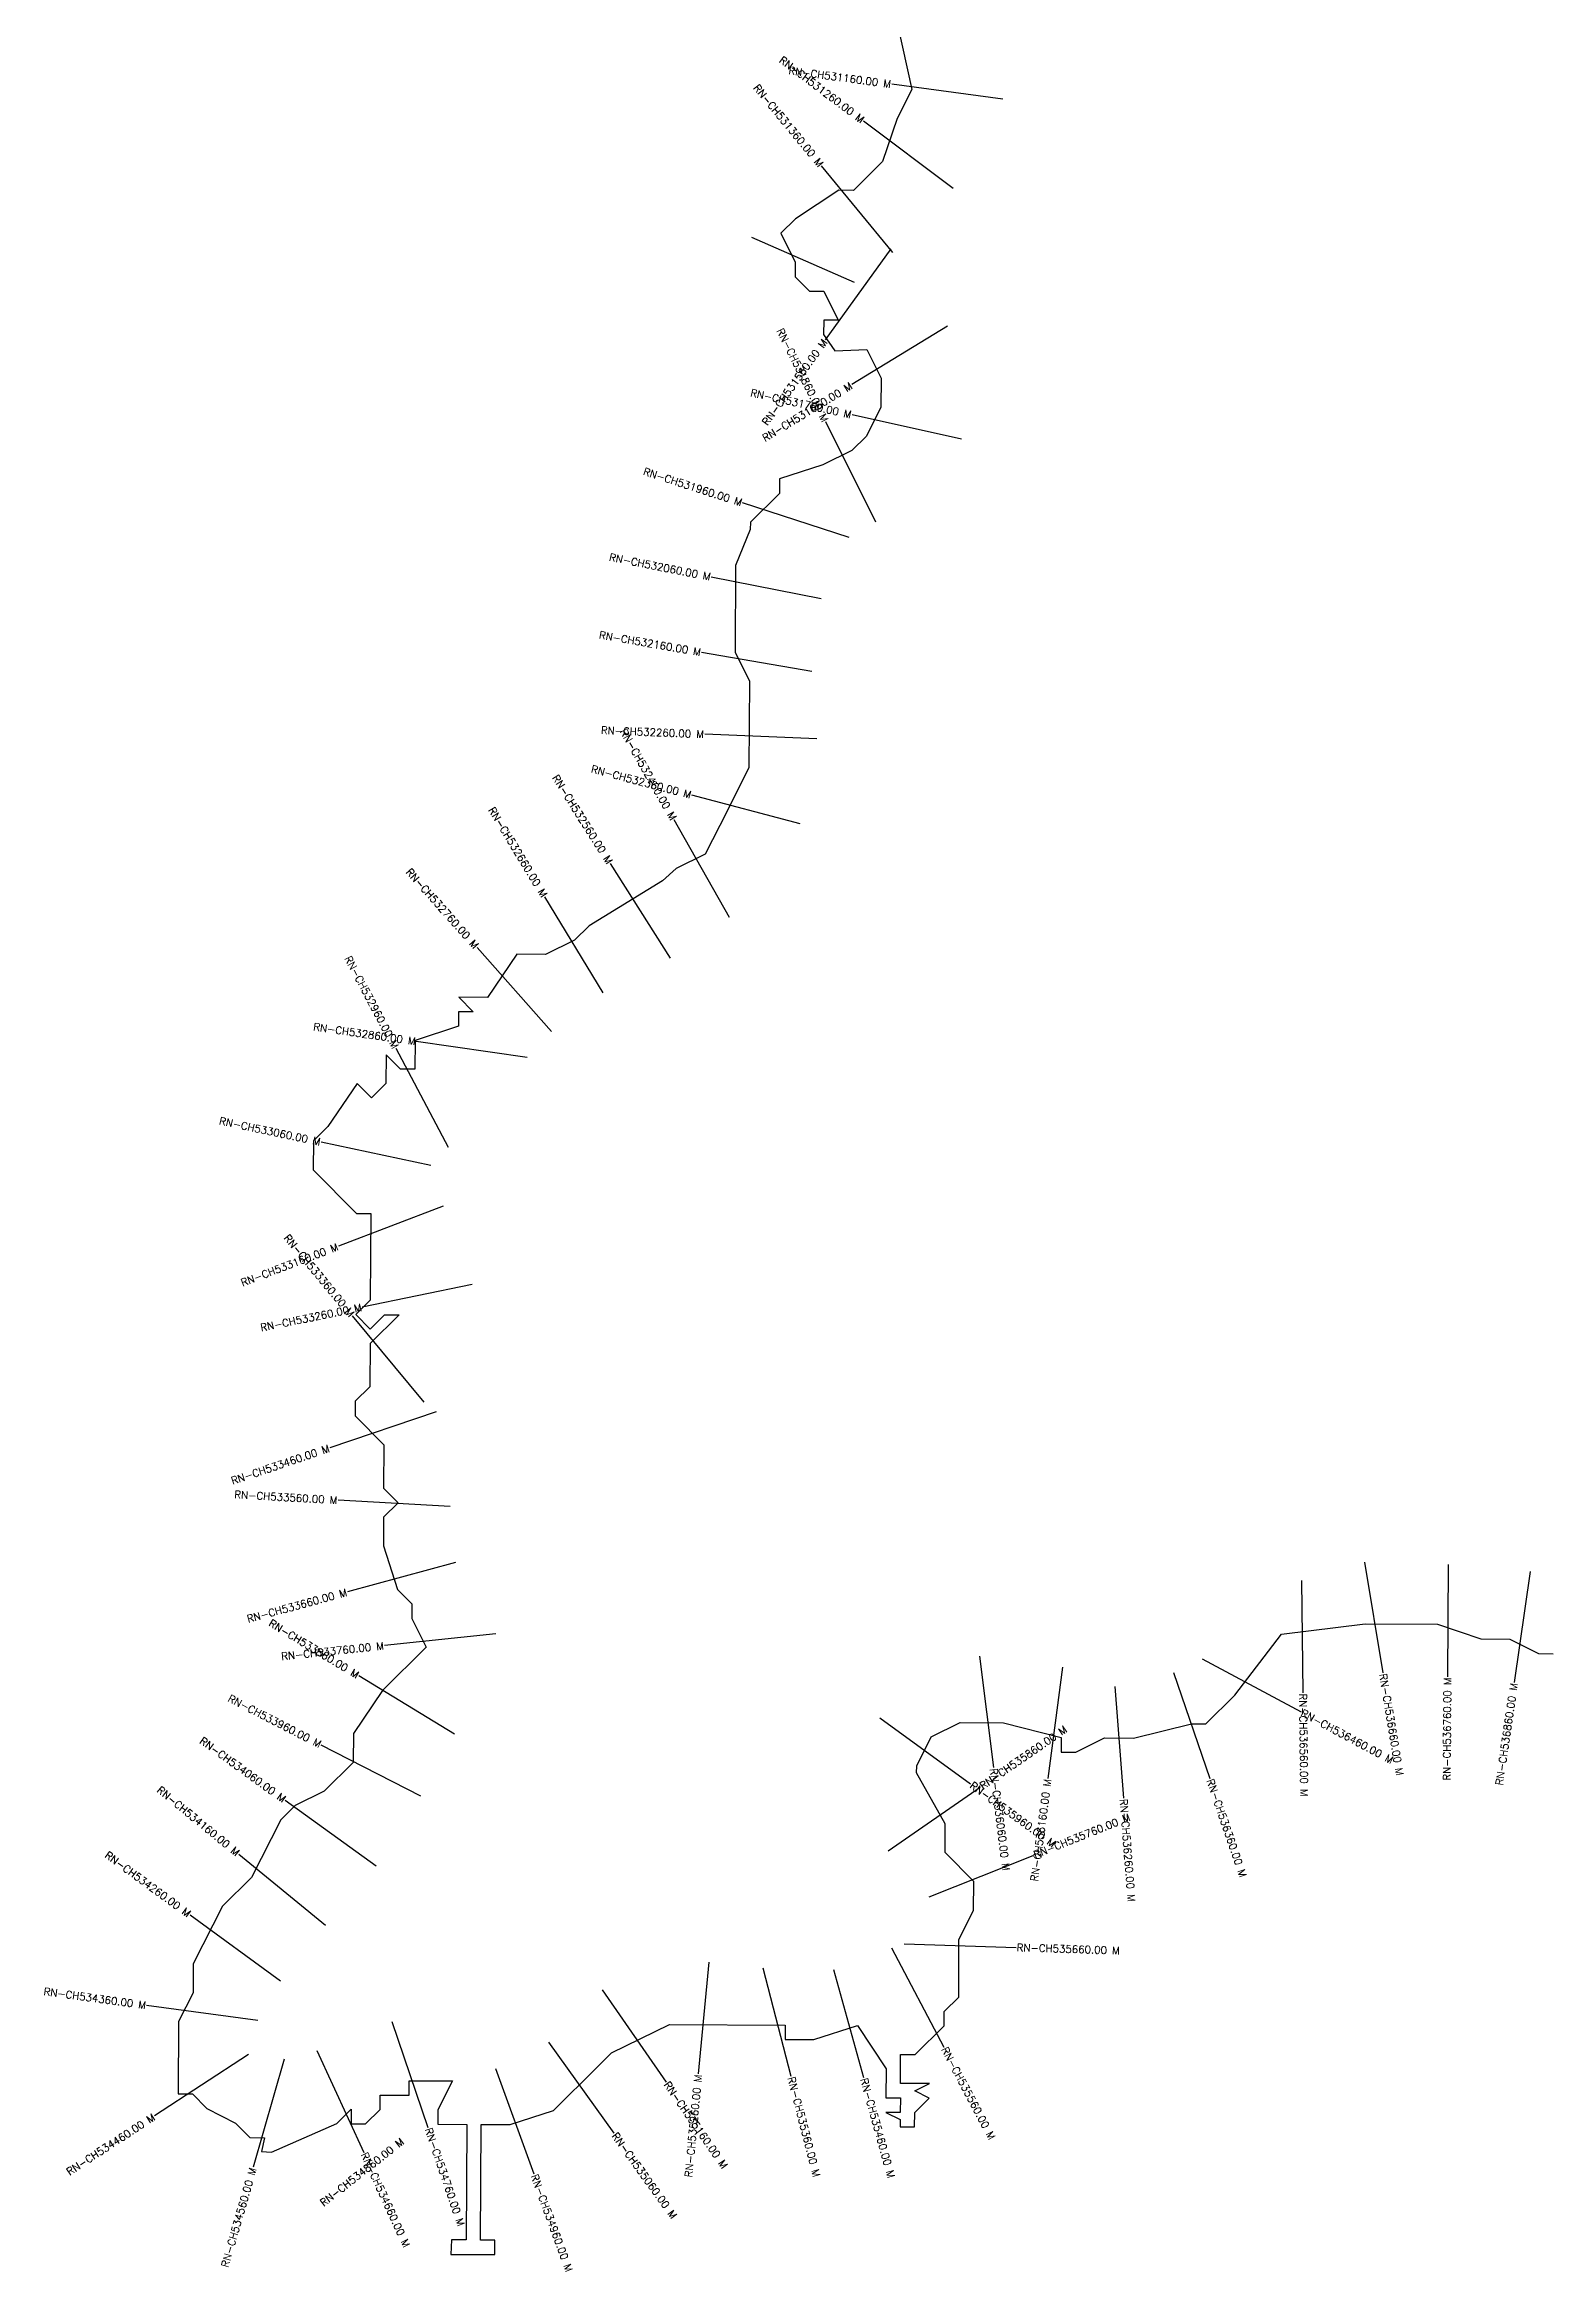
# Model space of a CAD drawing. Header units: metres. Extents: x 316348 to 324131, y 1868209 to 1873560.
# Drawn here: x 316348 to 318363, y 1868209 to 1871189 of the extents above; entities that cross this region are included whole.
import ezdxf
from ezdxf.enums import TextEntityAlignment as Align

# ---------------------------------------------------------------- set-up
doc = ezdxf.new("R2010")
doc.units = ezdxf.units.M
for name, color, linetype in [('CS', 134, 'Continuous'), ('CSMark', 6, 'Continuous'), ('VILLAGE BOUNDRY', 10, 'Continuous')]:
    doc.layers.add(name, color=color, linetype=linetype)
doc.styles.get("Standard").update_dxf_attribs({"font": 'simplex.shx'})

msp = doc.modelspace()

# ---------------------------------------------------------------- linework, layer by layer
at = {"layer": 'CS'}
for p, q in [((317630, 1871115.7), (317481.4, 1871135.7)), ((317563.6, 1870996.1), (317443.8, 1871086.4)), ((317483, 1870910.5), (317387.7, 1871026.4)), ((317431.5, 1870870.5), (317294.2, 1870930.9)), ((317480.3, 1870915.4), (317392.6, 1870793.8)), ((317556.2, 1870811.9), (317428.2, 1870733.8)), ((317460, 1870549.6), (317393.3, 1870683.9)), ((317574.8, 1870660.8), (317428.4, 1870693.2)), ((317424.6, 1870529.4), (317281.9, 1870575.5)), ((317387.1, 1870447.3), (317240, 1870476.4)), ((317374.7, 1870349.9), (317226.9, 1870375.6)), ((317381.1, 1870260), (317231.2, 1870265.9)), ((317359, 1870146), (317214, 1870184.4)), ((317264.5, 1870020.9), (317190.4, 1870151.3)), ((317185.2, 1869966.2), (317105.1, 1870092.9)), ((317095.1, 1869920.2), (317017.4, 1870048.5)), ((317026.2, 1869868.4), (316926.6, 1869980.5)), ((316993.6, 1869833.3), (316845.2, 1869854.8)), ((316888.5, 1869713.1), (316818.2, 1869845.7)), ((316864.5, 1869689.1), (316717.7, 1869720.1)), ((316881.1, 1869634.4), (316740.9, 1869581.1)), ((316919.9, 1869529.5), (316772.9, 1869499.5)), ((316855.6, 1869372.3), (316759.8, 1869487.8)), ((316871.6, 1869359.2), (316729.6, 1869311.1)), ((316890.3, 1869232.7), (316740.6, 1869241)), ((316897.7, 1869157.9), (316753, 1869118.4)), ((318029.9, 1869133.4), (318031.8, 1868983.4)), ((318114, 1869158), (318138.7, 1869010)), ((318226.2, 1869154.8), (318225.2, 1869004.9)), ((318336.1, 1869145.7), (318314.4, 1868997.3)), ((316951.8, 1869062.2), (316802.6, 1869046.5)), ((317599, 1869032.2), (317617.6, 1868883.3)), ((317710.2, 1869017.5), (317690.4, 1868868.8)), ((317897.1, 1869028.9), (318029.3, 1868958)), ((316896.4, 1868928.1), (316768.1, 1869005.9)), ((317779.9, 1868991.9), (317791.6, 1868842.3)), ((317858.5, 1869010.4), (317907.1, 1868868.5)), ((317465.7, 1868950), (317587, 1868861.6)), ((316851.4, 1868844.8), (316718, 1868913.4)), ((316791.4, 1868751.4), (316669.8, 1868839.3)), ((317476.5, 1868771.7), (317599.9, 1868856.9)), ((316723.6, 1868671.9), (316607.7, 1868767.1)), ((317531.7, 1868710.1), (317670.9, 1868765.8)), ((316663.6, 1868597.3), (316542.5, 1868685.8)), ((317481.2, 1868641.9), (317551.3, 1868509.3)), ((317497.9, 1868647.3), (317647.8, 1868642.6)), ((317236.9, 1868622.7), (317222.6, 1868473.4)), ((317309.1, 1868615.5), (317346.6, 1868470.3)), ((317403.6, 1868612.9), (317443.8, 1868468.4)), ((317093.9, 1868585.8), (317179.4, 1868462.5)), ((316633, 1868544.8), (316484.3, 1868565.1)), ((316812.4, 1868543.7), (316860.8, 1868401.7)), ((317021.9, 1868515.7), (317109.6, 1868394)), ((316620.6, 1868499.2), (316495, 1868417.3)), ((316668.3, 1868492.9), (316627, 1868348.7)), ((316712.1, 1868504.7), (316774.8, 1868368.4)), ((316951.1, 1868480.6), (317002.5, 1868339.7))]:
    msp.add_line(p, q, dxfattribs=at)
at = {"layer": 'VILLAGE BOUNDRY'}
msp.add_lwpolyline([(317489.4, 1871215.8), (317508.2, 1871128.7), (317488.6, 1871090.1), (317469, 1871032.3), (317430.1, 1870993.8), (317410.8, 1870993.9), (317352.6, 1870955.6), (317333.1, 1870936.3), (317352.2, 1870897.5), (317352.1, 1870878.2), (317371.3, 1870858.8), (317390.6, 1870858.7), (317409.8, 1870819.9), (317390.4, 1870820), (317390.3, 1870800.7), (317405.3, 1870779), (317448.3, 1870781), (317467.4, 1870742.3), (317467.1, 1870703.6), (317447.6, 1870665), (317428.1, 1870645.8), (317389.3, 1870626.6), (317331.2, 1870607.7), (317331.1, 1870588.3), (317292.3, 1870549.9), (317292.2, 1870540.2), (317272.6, 1870492), (317271.9, 1870376), (317291.1, 1870337.2), (317290.4, 1870221.2), (317251.3, 1870144.1), (317231.8, 1870105.5), (317193, 1870086.4), (317174.7, 1870069.8), (317076.5, 1870009.7), (317057, 1869990.5), (317018.2, 1869971.4), (316979.6, 1869971.6), (316940.6, 1869913.8), (316901.9, 1869914), (316921.2, 1869894.5), (316901.8, 1869894.7), (316901.7, 1869875.3), (316843.6, 1869856.4), (316843.4, 1869817.7), (316824.1, 1869817.8), (316804.8, 1869837.2), (316804.6, 1869798.6), (316785.2, 1869779.3), (316766, 1869798.8), (316726.9, 1869741), (316707.5, 1869721.8), (316707.3, 1869683.1), (316765, 1869624.7), (316784.3, 1869624.6), (316783.6, 1869508.6), (316764.2, 1869489.4), (316783.4, 1869469.9), (316802.8, 1869489.2), (316822.2, 1869489.1), (316783.3, 1869450.6), (316783, 1869392.6), (316763.6, 1869373.4), (316763.4, 1869354.1), (316801.9, 1869315.2), (316801.5, 1869257.2), (316820.8, 1869237.7), (316801.3, 1869218.5), (316801.1, 1869179.8), (316820.1, 1869121.7), (316839.3, 1869102.3), (316839.2, 1869082.9), (316858.4, 1869044.2), (316800, 1868986.5), (316761, 1868928.7), (316760.8, 1868890), (316721.9, 1868851.5), (316683.1, 1868832.5), (316663.7, 1868813.2), (316624.6, 1868736.1), (316585.7, 1868697.7), (316546.6, 1868620.5), (316546.4, 1868581.9), (316526.8, 1868543.3), (316526.3, 1868446.7), (316545.6, 1868446.5), (316564.8, 1868427.1), (316603.4, 1868407.5), (316622.6, 1868388.1), (316642, 1868388), (316637.9, 1868369.6), (316651.5, 1868368.6), (316738.7, 1868406.8), (316758.2, 1868426), (316758.1, 1868406.7), (316777.4, 1868406.5), (316796.8, 1868425.8), (316796.9, 1868445.1), (316835.6, 1868444.9), (316835.7, 1868464.2), (316893.7, 1868463.9), (316874.2, 1868425.3), (316874.1, 1868406), (316912.8, 1868405.8), (316911.9, 1868251.1), (316892.5, 1868251.2), (316891.4, 1868231.6), (316950.4, 1868231.6), (316950.5, 1868250.9), (316931.2, 1868251), (316932.1, 1868405.7), (316970.8, 1868405.5), (317028.9, 1868424.4), (317087.2, 1868482.2), (317106.6, 1868501.4), (317184.2, 1868539.6), (317338.9, 1868538.7), (317338.8, 1868519.4), (317377.4, 1868519.2), (317435.6, 1868538.2), (317473.9, 1868480), (317473.7, 1868441.3), (317493, 1868441.2), (317492.9, 1868421.8), (317473.6, 1868421.9), (317492.9, 1868412.2), (317492.8, 1868402.5), (317512.1, 1868402.4), (317512.2, 1868421.7), (317531.7, 1868441), (317512.4, 1868450.7), (317531.8, 1868460.3), (317493.1, 1868460.5), (317493.4, 1868499.2), (317512.7, 1868499.1), (317551.6, 1868537.5), (317551.7, 1868556.9), (317571.1, 1868576.1), (317571.5, 1868653.4), (317591.1, 1868692), (317591.3, 1868730.6), (317552.9, 1868769.5), (317553.1, 1868808.2), (317514.8, 1868876.1), (317514.9, 1868885.8), (317534.4, 1868924.3), (317573.2, 1868943.4), (317631.2, 1868943.1), (317708.4, 1868923.3), (317708.3, 1868904), (317727.7, 1868903.9), (317766.4, 1868923), (317805.1, 1868922.8), (317882.6, 1868941.7), (317901.9, 1868941.6), (317940.8, 1868980), (318002.9, 1869061.7), (318115.3, 1869075.7), (318212, 1869075.2), (318269.9, 1869055.5), (318308.6, 1869055.3), (318347.1, 1869035.7), (318366.5, 1869035.6)], dxfattribs=at)

# ---------------------------------------------------------------- texts
at = {"layer": 'CSMark'}
for s, rotation, p in [('RN-CH531260.00 M', 322.9795, (317443, 1871087)), ('RN-CH531160.00 M', 352.346, (317480.4, 1871135.9)), ('RN-CH531360.00 M', 309.4343, (317387.1, 1871027.2)), ('RN-CH531860.00 M', 296.4039, (317392.8, 1870684.8)), ('RN-CH531560.00 M', 54.1917, (317392, 1870793)), ('RN-CH531760.00 M', 347.5223, (317427.4, 1870693.5)), ('RN-CH531660.00 M', 31.4105, (317427.3, 1870733.2)), ('RN-CH531960.00 M', 342.0875, (317280.9, 1870575.8)), ('RN-CH532060.00 M', 348.8222, (317239, 1870476.6)), ('RN-CH532160.00 M', 350.1644, (317226, 1870375.7)), ('RN-CH532260.00 M', 357.7306, (317230.2, 1870266)), ('RN-CH532460.00 M', 299.6034, (317189.9, 1870152.2)), ('RN-CH532560.00 M', 302.3069, (317104.5, 1870093.8)), ('RN-CH532360.00 M', 345.1534, (317213, 1870184.7)), ('RN-CH532660.00 M', 301.2057, (317016.9, 1870049.3)), ('RN-CH532760.00 M', 311.6199, (316925.9, 1869981.3)), ('RN-CH532960.00 M', 297.9399, (316817.8, 1869846.5)), ('RN-CH532860.00 M', 351.7368, (316844.2, 1869855)), ('RN-CH533060.00 M', 348.0478, (316716.8, 1869720.4)), ('RN-CH533160.00 M', 20.842, (316740, 1869580.7)), ('RN-CH533360.00 M', 309.6857, (316759.2, 1869488.5)), ('RN-CH533260.00 M', 11.5376, (316771.9, 1869499.3)), ('RN-CH533460.00 M', 18.709, (316728.6, 1869310.8)), ('RN-CH533560.00 M', 356.8316, (316739.6, 1869241.1)), ('RN-CH533660.00 M', 15.2635, (316752, 1869118.1)), ('RN-CH533860.00 M', 328.7988, (316767.3, 1869006.4)), ('RN-CH533760.00 M', 6.0153, (316801.7, 1869046.4)), ('RN-CH536760.00 M', 89.6096, (318225.2, 1869003.9)), ('RN-CH536860.00 M', 81.6905, (318314.3, 1868996.3)), ('RN-CH533960.00 M', 332.8161, (316717.1, 1868913.8)), ('RN-CH534060.00 M', 324.1316, (316669, 1868839.9)), ('RN-CH536160.00 M', 82.4103, (317690.3, 1868867.8)), ('RN-CH534160.00 M', 320.6054, (316606.9, 1868767.8)), ('RN-CH534260.00 M', 323.8427, (316541.7, 1868686.4)), ('RN-CH534360.00 M', 352.203, (316483.4, 1868565.2)), ('RN-CH535260.00 M', 84.5432, (317222.5, 1868472.4)), ('RN-CH534460.00 M', 33.1296, (316494.1, 1868416.7)), ('RN-CH534860.00 M', 38.1503, (316826.7, 1868384.5)), ('RN-CH534560.00 M', 74.0061, (316626.7, 1868347.7))]:
    msp.add_text(s, height=10, rotation=rotation, dxfattribs=at).set_placement(p, align=Align.MIDDLE_RIGHT)
for s, rotation, p in [('RN-CH536660.00 M', 279.4563, (318138.9, 1869009)), ('RN-CH536560.00 M', 270.7148, (318031.8, 1868982.4)), ('RN-CH536460.00 M', 331.7813, (318030.2, 1868957.5)), ('RN-CH535860.00 M', 34.6243, (317600.8, 1868857.5)), ('RN-CH535960.00 M', 323.9161, (317587.8, 1868861)), ('RN-CH536060.00 M', 277.1206, (317617.7, 1868882.3)), ('RN-CH536360.00 M', 288.9048, (317907.4, 1868867.6)), ('RN-CH536260.00 M', 274.4845, (317791.7, 1868841.3)), ('RN-CH535760.00 M', 21.8154, (317671.9, 1868766.2)), ('RN-CH535660.00 M', 358.2133, (317648.8, 1868642.6)), ('RN-CH535560.00 M', 297.881, (317551.8, 1868508.4)), ('RN-CH535160.00 M', 304.757, (317180, 1868461.7)), ('RN-CH535360.00 M', 284.4907, (317346.8, 1868469.3)), ('RN-CH535460.00 M', 285.5524, (317444.1, 1868467.4)), ('RN-CH534760.00 M', 288.8262, (316861.1, 1868400.8)), ('RN-CH535060.00 M', 305.789, (317110.2, 1868393.2)), ('RN-CH534660.00 M', 294.7025, (316775.2, 1868367.5)), ('RN-CH534960.00 M', 290.071, (317002.9, 1868338.7))]:
    msp.add_text(s, height=10, rotation=rotation, dxfattribs=at).set_placement(p, align=Align.MIDDLE_LEFT)

doc.saveas('drawing.dxf')
